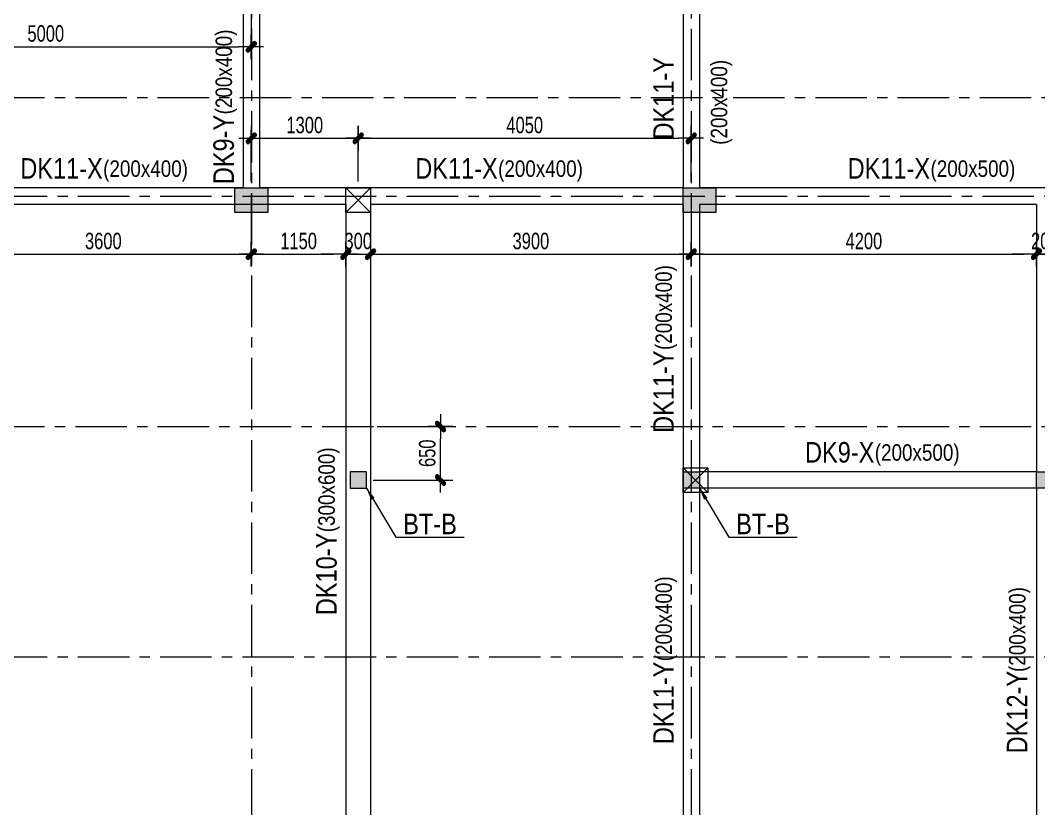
# Model space of a CAD drawing. Header units: millimetres. Extents: x -32285 to 839146, y -560248 to 114976.
# Drawn here: x 20891 to 33275, y 5306 to 14887 of the extents above; entities that cross this region are included whole.
import ezdxf
from ezdxf.enums import TextEntityAlignment as Align

# ---------------------------------------------------------------- set-up
doc = ezdxf.new("R2010")
doc.units = ezdxf.units.MM
doc.linetypes.add('CENTER', pattern=[2, 1.25, -0.25, 0.25, -0.25])
doc.layers.get('0').update_dxf_attribs({"lineweight": 20})
doc.layers.get('Defpoints').update_dxf_attribs({"lineweight": 9})
for name, color, linetype, lineweight in [('A_Bao_Cot_S_0.2', 3, 'Continuous', 20), ('A_Bao_DK_S_0.2', 3, 'Continuous', 20), ('A_Center_S_0.09', 8, 'Continuous', 9), ('A_Hatch_Cot_S_0.2', 30, 'Continuous', 20), ('A_Note_Steel_S_0.09', 8, 'Continuous', 9), ('BT-1', 6, 'Continuous', 35), ('COT CAY 1', 10, 'Continuous', 20), ('COT CAY1', 6, 'Continuous', 20), ('Dim P', 150, 'Continuous', 15), ('DK-X', 33, 'Continuous', 35), ('DK-Y', 6, 'Continuous', 35), ('GCT-S', 8, 'Continuous', 9), ('TTN', 4, 'Continuous', 20)]:
    doc.layers.add(name, color=color, linetype=linetype, lineweight=lineweight)
doc.styles.add('conden250', font='VHELVCN.TTF', dxfattribs={"height": 250})
doc.styles.add('condense200', font='VHELVCN.TTF', dxfattribs={"height": 200})
doc.styles.add('Shx200', font='vn_vni.shx', dxfattribs={"width": 0.75, "bigfont": '@extfont2.shx'})
doc.dimstyles.new('SC 100 shx', dxfattribs={"dimtxt": 200, "dimasz": 150, "dimexe": 100, "dimexo": 80, "dimgap": 60, "dimtad": 1, "dimdec": 0, "dimtxsty": 'Shx200', "dimblk": 'STIK-01', "dimcen": -125, "dimdle": 100, "dimclrd": 8, "dimclre": 8, "dimclrt": 256, "dimadec": 0, "dimazin": 0, "dimtfac": 1, "dimtdec": 0, "dimtix": 1, "dimtmove": 0, "dimatfit": 3, "dimfxl": 1, "dimlwd": 9, "dimlwe": 9, "dimarcsym": 0})

# ---------------------------------------------------------------- blocks, each defined once
blk = doc.blocks.new('STIK-01')
at = {"lineweight": 13}
h = blk.add_hatch(color=8, dxfattribs=at)
edge = h.paths.add_edge_path()
edge.add_line((-0.162, -0.374), (0.374, 0.162))
edge.add_arc((0.268, 0.268), 0.15, 315, 495)
edge.add_line((0.162, 0.374), (-0.374, -0.162))
edge.add_arc((-0.268, -0.268), 0.15, 135, 315)
at = {"color": 8, "lineweight": 9}
for p, q in [((0, 0.212), (0, 1)), ((-0.212, 0), (-1, 0)), ((1, 0), (0.212, 0)), ((0, -1), (0, -0.212))]:
    blk.add_line(p, q, dxfattribs=at)
at = {"color": 8, "lineweight": 13}
blk.add_lwpolyline([(-0.162, -0.374), (0.374, 0.162, 1), (0.162, 0.374), (-0.374, -0.162, 1)], format="xyb", close=True, dxfattribs=at)
blk = doc.blocks.new('*D42')
at = {"layer": 'Defpoints', "color": 0, "linetype": 'Continuous', "transparency": 16777216}
for p in [(238452, -86733), (242052, -86733), (242052, -87339)]:
    blk.add_point(p, dxfattribs=at)
at = {"layer": 'Dim P', "color": 8, "linetype": 'Continuous', "lineweight": 9, "transparency": 16777216}
for p, q in [((238452, -86813), (238452, -87439)), ((242052, -86813), (242052, -87439)), ((238602, -87339), (241902, -87339))]:
    blk.add_line(p, q, dxfattribs=at)
at = {"layer": 'Dim P', "color": 8, "linetype": 'Continuous', "lineweight": 9, "transparency": 16777216, "xscale": 150, "yscale": 150, "zscale": 150, "rotation": 180}
blk.add_blockref('STIK-01', (238452, -87339), dxfattribs=at)
at = {"layer": 'Dim P', "color": 8, "linetype": 'Continuous', "lineweight": 9, "transparency": 16777216, "xscale": 150, "yscale": 150, "zscale": 150}
blk.add_blockref('STIK-01', (242052, -87339), dxfattribs=at)
at = {"layer": 'Dim P', "linetype": 'Continuous', "transparency": 16777216, "insert": (240252, -87179), "char_height": 200, "attachment_point": 5, "style": 'Shx200'}
blk.add_mtext('3600', dxfattribs=at)
blk = doc.blocks.new('*D44')
at = {"layer": 'Defpoints', "color": 0, "linetype": 'Continuous', "transparency": 16777216}
for p in [(237052, -84333), (242052, -84333), (242052, -84817)]:
    blk.add_point(p, dxfattribs=at)
at = {"layer": 'Dim P', "color": 8, "linetype": 'Continuous', "lineweight": 9, "transparency": 16777216}
for p, q in [((237052, -84413), (237052, -84917)), ((242052, -84413), (242052, -84917)), ((237202, -84817), (241902, -84817))]:
    blk.add_line(p, q, dxfattribs=at)
at = {"layer": 'Dim P', "color": 8, "linetype": 'Continuous', "lineweight": 9, "transparency": 16777216, "xscale": 150, "yscale": 150, "zscale": 150, "rotation": 180}
blk.add_blockref('STIK-01', (237052, -84817), dxfattribs=at)
at = {"layer": 'Dim P', "color": 8, "linetype": 'Continuous', "lineweight": 9, "transparency": 16777216, "xscale": 150, "yscale": 150, "zscale": 150}
blk.add_blockref('STIK-01', (242052, -84817), dxfattribs=at)
at = {"layer": 'Dim P', "linetype": 'Continuous', "transparency": 16777216, "insert": (239552, -84657), "char_height": 200, "attachment_point": 5, "style": 'Shx200'}
blk.add_mtext('5000', dxfattribs=at)
blk = doc.blocks.new('*D212')
at = {"layer": 'Defpoints', "color": 0, "linetype": 'Continuous', "transparency": 16777216}
for p in [(247402, -86885), (251602, -86885), (251602, -87339)]:
    blk.add_point(p, dxfattribs=at)
at = {"layer": 'Dim P', "color": 8, "linetype": 'Continuous', "lineweight": 9, "transparency": 16777216}
for p, q in [((247402, -86965), (247402, -87439)), ((251602, -86965), (251602, -87439)), ((247552, -87339), (251452, -87339))]:
    blk.add_line(p, q, dxfattribs=at)
at = {"layer": 'Dim P', "color": 8, "linetype": 'Continuous', "lineweight": 9, "transparency": 16777216, "xscale": 150, "yscale": 150, "zscale": 150, "rotation": 180}
blk.add_blockref('STIK-01', (247402, -87339), dxfattribs=at)
at = {"layer": 'Dim P', "color": 8, "linetype": 'Continuous', "lineweight": 9, "transparency": 16777216, "xscale": 150, "yscale": 150, "zscale": 150}
blk.add_blockref('STIK-01', (251602, -87339), dxfattribs=at)
at = {"layer": 'Dim P', "linetype": 'Continuous', "transparency": 16777216, "insert": (249502, -87179), "char_height": 200, "attachment_point": 5, "style": 'Shx200'}
blk.add_mtext('4200', dxfattribs=at)
blk = doc.blocks.new('*D213')
at = {"layer": 'Defpoints', "color": 0, "linetype": 'Continuous', "transparency": 16777216}
for p in [(251602, -86733), (251802, -86733), (251802, -87339)]:
    blk.add_point(p, dxfattribs=at)
at = {"layer": 'Dim P', "color": 8, "linetype": 'Continuous', "lineweight": 9, "transparency": 16777216}
for p, q in [((251602, -86813), (251602, -87439)), ((251802, -86813), (251802, -87439)), ((251452, -87339), (251302, -87339)), ((251602, -87339), (251802, -87339)), ((251952, -87339), (252102, -87339))]:
    blk.add_line(p, q, dxfattribs=at)
at = {"layer": 'Dim P', "color": 8, "linetype": 'Continuous', "lineweight": 9, "transparency": 16777216, "xscale": 150, "yscale": 150, "zscale": 150}
blk.add_blockref('STIK-01', (251602, -87339), dxfattribs=at)
at = {"layer": 'Dim P', "color": 8, "linetype": 'Continuous', "lineweight": 9, "transparency": 16777216, "xscale": 150, "yscale": 150, "zscale": 150, "rotation": 180}
blk.add_blockref('STIK-01', (251802, -87339), dxfattribs=at)
at = {"layer": 'Dim P', "linetype": 'Continuous', "transparency": 16777216, "insert": (251702, -87179), "char_height": 200, "attachment_point": 5, "style": 'Shx200'}
blk.add_mtext('200', dxfattribs=at)
blk = doc.blocks.new('*D215')
at = {"layer": 'Defpoints', "color": 0, "linetype": 'Continuous', "transparency": 16777216}
for p in [(243352, -85930), (242052, -86533), (243352, -86533)]:
    blk.add_point(p, dxfattribs=at)
at = {"layer": 'Dim P', "color": 8, "linetype": 'Continuous', "lineweight": 9, "transparency": 16777216}
for p, q in [((242052, -86453), (242052, -85830)), ((242202, -85930), (243202, -85930)), ((243352, -86453), (243352, -85830))]:
    blk.add_line(p, q, dxfattribs=at)
at = {"layer": 'Dim P', "color": 8, "linetype": 'Continuous', "lineweight": 9, "transparency": 16777216, "xscale": 150, "yscale": 150, "zscale": 150, "rotation": 180}
blk.add_blockref('STIK-01', (242052, -85930), dxfattribs=at)
at = {"layer": 'Dim P', "color": 8, "linetype": 'Continuous', "lineweight": 9, "transparency": 16777216, "xscale": 150, "yscale": 150, "zscale": 150}
blk.add_blockref('STIK-01', (243352, -85930), dxfattribs=at)
at = {"layer": 'Dim P', "linetype": 'Continuous', "transparency": 16777216, "insert": (242702, -85770), "char_height": 200, "attachment_point": 5, "style": 'Shx200'}
blk.add_mtext('1300', dxfattribs=at)
blk = doc.blocks.new('*D216')
at = {"layer": 'Defpoints', "color": 0, "linetype": 'Continuous', "transparency": 16777216}
for p in [(247402, -85930), (243352, -86533), (247402, -86533)]:
    blk.add_point(p, dxfattribs=at)
at = {"layer": 'Dim P', "color": 8, "linetype": 'Continuous', "lineweight": 9, "transparency": 16777216}
for p, q in [((243352, -86453), (243352, -85830)), ((243502, -85930), (247252, -85930)), ((247402, -86453), (247402, -85830))]:
    blk.add_line(p, q, dxfattribs=at)
at = {"layer": 'Dim P', "color": 8, "linetype": 'Continuous', "lineweight": 9, "transparency": 16777216, "xscale": 150, "yscale": 150, "zscale": 150, "rotation": 180}
blk.add_blockref('STIK-01', (243352, -85930), dxfattribs=at)
at = {"layer": 'Dim P', "color": 8, "linetype": 'Continuous', "lineweight": 9, "transparency": 16777216, "xscale": 150, "yscale": 150, "zscale": 150}
blk.add_blockref('STIK-01', (247402, -85930), dxfattribs=at)
at = {"layer": 'Dim P', "linetype": 'Continuous', "transparency": 16777216, "insert": (245377, -85770), "char_height": 200, "attachment_point": 5, "style": 'Shx200'}
blk.add_mtext('4050', dxfattribs=at)
blk = doc.blocks.new('*D217')
at = {"layer": 'Defpoints', "color": 0, "linetype": 'Continuous', "transparency": 16777216}
for p in [(242052, -86533), (243202, -86833), (243202, -87339)]:
    blk.add_point(p, dxfattribs=at)
at = {"layer": 'Dim P', "color": 8, "linetype": 'Continuous', "lineweight": 9, "transparency": 16777216}
for p, q in [((242052, -86613), (242052, -87439)), ((243202, -86913), (243202, -87439)), ((242202, -87339), (243052, -87339))]:
    blk.add_line(p, q, dxfattribs=at)
at = {"layer": 'Dim P', "color": 8, "linetype": 'Continuous', "lineweight": 9, "transparency": 16777216, "xscale": 150, "yscale": 150, "zscale": 150, "rotation": 180}
blk.add_blockref('STIK-01', (242052, -87339), dxfattribs=at)
at = {"layer": 'Dim P', "color": 8, "linetype": 'Continuous', "lineweight": 9, "transparency": 16777216, "xscale": 150, "yscale": 150, "zscale": 150}
blk.add_blockref('STIK-01', (243202, -87339), dxfattribs=at)
at = {"layer": 'Dim P', "linetype": 'Continuous', "transparency": 16777216, "insert": (242627, -87179), "char_height": 200, "attachment_point": 5, "style": 'Shx200'}
blk.add_mtext('1150', dxfattribs=at)
blk = doc.blocks.new('*D218')
at = {"layer": 'Defpoints', "color": 0, "linetype": 'Continuous', "transparency": 16777216}
for p in [(243202, -86833), (243502, -86833), (243502, -87339)]:
    blk.add_point(p, dxfattribs=at)
at = {"layer": 'Dim P', "color": 8, "linetype": 'Continuous', "lineweight": 9, "transparency": 16777216}
for p, q in [((243202, -86913), (243202, -87439)), ((243502, -86913), (243502, -87439)), ((243052, -87339), (242902, -87339)), ((243202, -87339), (243502, -87339)), ((243652, -87339), (243802, -87339))]:
    blk.add_line(p, q, dxfattribs=at)
at = {"layer": 'Dim P', "color": 8, "linetype": 'Continuous', "lineweight": 9, "transparency": 16777216, "xscale": 150, "yscale": 150, "zscale": 150}
blk.add_blockref('STIK-01', (243202, -87339), dxfattribs=at)
at = {"layer": 'Dim P', "color": 8, "linetype": 'Continuous', "lineweight": 9, "transparency": 16777216, "xscale": 150, "yscale": 150, "zscale": 150, "rotation": 180}
blk.add_blockref('STIK-01', (243502, -87339), dxfattribs=at)
at = {"layer": 'Dim P', "linetype": 'Continuous', "transparency": 16777216, "insert": (243352, -87179), "char_height": 200, "attachment_point": 5, "style": 'Shx200'}
blk.add_mtext('300', dxfattribs=at)
blk = doc.blocks.new('*D219')
at = {"layer": 'Defpoints', "color": 0, "linetype": 'Continuous', "transparency": 16777216}
for p in [(243502, -86833), (247402, -86885), (247402, -87339)]:
    blk.add_point(p, dxfattribs=at)
at = {"layer": 'Dim P', "color": 8, "linetype": 'Continuous', "lineweight": 9, "transparency": 16777216}
for p, q in [((243502, -86913), (243502, -87439)), ((247402, -86965), (247402, -87439)), ((243652, -87339), (247252, -87339))]:
    blk.add_line(p, q, dxfattribs=at)
at = {"layer": 'Dim P', "color": 8, "linetype": 'Continuous', "lineweight": 9, "transparency": 16777216, "xscale": 150, "yscale": 150, "zscale": 150, "rotation": 180}
blk.add_blockref('STIK-01', (243502, -87339), dxfattribs=at)
at = {"layer": 'Dim P', "color": 8, "linetype": 'Continuous', "lineweight": 9, "transparency": 16777216, "xscale": 150, "yscale": 150, "zscale": 150}
blk.add_blockref('STIK-01', (247402, -87339), dxfattribs=at)
at = {"layer": 'Dim P', "linetype": 'Continuous', "transparency": 16777216, "insert": (245452, -87179), "char_height": 200, "attachment_point": 5, "style": 'Shx200'}
blk.add_mtext('3900', dxfattribs=at)
blk = doc.blocks.new('COL-HTRU')
at = {"layer": 'A_Bao_Cot_S_0.2', "linetype": 'Continuous'}
for points in [[(-20476, 12170), (-20476, 12470), (-20076, 12470), (-20076, 12170)], [(-15026, 12170), (-15026, 12470), (-14626, 12470), (-14626, 12170)]]:
    blk.add_lwpolyline(points, close=True, dxfattribs=at)
at = {"layer": 'A_Hatch_Cot_S_0.2', "linetype": 'Continuous'}
for points in [[(-20076, 12170), (-20076, 12470), (-20476, 12170), (-20476, 12470)], [(-14626, 12170), (-14626, 12470), (-15026, 12170), (-15026, 12470)]]:
    blk.add_trace(points, dxfattribs=at)
blk = doc.blocks.new('MyBlock22')
at = {"layer": 'COT CAY 1'}
for p, q in [((-4250, -8750), (-3950, -8450)), ((-3950, -8750), (-4250, -8450)), ((-150, -12150), (150, -11850)), ((150, -12150), (-150, -11850))]:
    blk.add_line(p, q, dxfattribs=at)
for points in [[(-4250, -8750), (-4250, -8450), (-3950, -8450), (-3950, -8750)], [(-150, -12150), (-150, -11850), (150, -11850), (150, -12150)]]:
    blk.add_lwpolyline(points, close=True, dxfattribs=at)
blk = doc.blocks.new('*D270')
at = {"layer": 'Defpoints', "color": 0, "linetype": 'Continuous', "transparency": 16777216}
for p in [(243502, -89433), (244352, -89433), (243452, -90083)]:
    blk.add_point(p, dxfattribs=at)
at = {"layer": 'Dim P', "color": 8, "linetype": 'Continuous', "lineweight": 9, "transparency": 16777216}
for p, q in [((243582, -89433), (244452, -89433)), ((244352, -89933), (244352, -89583)), ((243532, -90083), (244452, -90083))]:
    blk.add_line(p, q, dxfattribs=at)
at = {"layer": 'Dim P', "color": 8, "linetype": 'Continuous', "lineweight": 9, "transparency": 16777216, "xscale": 150, "yscale": 150, "zscale": 150}
for p, rotation in [((244352, -89433), 90), ((244352, -90083), 270)]:
    blk.add_blockref('STIK-01', p, dxfattribs=dict(at, rotation=rotation))
at = {"layer": 'Dim P', "linetype": 'Continuous', "transparency": 16777216, "insert": (244192, -89758), "char_height": 200, "attachment_point": 5, "rotation": 90, "style": 'Shx200'}
blk.add_mtext('650', dxfattribs=at)
blk = doc.blocks.new('BTT1 - UPDATE')
at = {"layer": 'COT CAY1', "linetype": 'Continuous'}
h = blk.add_hatch(color=5, dxfattribs=at)
h.dxf.hatch_style = 1
h.paths.add_polyline_path([(977960, -111955), (977760, -111955), (977760, -112155), (977960, -112155)])
h = blk.add_hatch(color=5, dxfattribs=at)
h.dxf.hatch_style = 1
h.paths.add_polyline_path([(981810, -111955), (982010, -111955), (982010, -112155), (981810, -112155)])
h = blk.add_hatch(color=2, dxfattribs=at)
h.dxf.hatch_style = 1
h.paths.add_polyline_path([(986110, -111955), (986310, -111955), (986310, -112155), (986110, -112155)])
at = {"layer": 'COT CAY1', "color": 5}
for points in [[(977960, -111955), (977760, -111955), (977760, -112155), (977960, -112155)], [(981810, -111955), (982010, -111955), (982010, -112155), (981810, -112155)]]:
    blk.add_lwpolyline(points, close=True, dxfattribs=at)
at = {"layer": 'COT CAY1', "color": 2}
blk.add_lwpolyline([(986110, -111955), (986310, -111955), (986310, -112155), (986110, -112155)], close=True, dxfattribs=at)
at = {"layer": 'BT-1', "color": 5, "linetype": 'Continuous', "ltscale": 0.4, "style": 'conden250'}
for p in [(978733, -112789), (982783, -112789)]:
    blk.add_text('BT-B', height=250, dxfattribs=at).set_placement(p, align=Align.BOTTOM_CENTER)
at = {"layer": 'A_Note_Steel_S_0.09', "linetype": 'Continuous'}
for points in [[(977960, -112155), (978319, -112752), (979150, -112752)], [(982010, -112155), (982369, -112752), (983200, -112752)]]:
    blk.add_leader(points, dimstyle='SC 100 shx', override={"dimgap": 60, "dimtad": 0}, dxfattribs=at)

msp = doc.modelspace()

# ---------------------------------------------------------------- linework, layer by layer
at = {"layer": 'A_Bao_DK_S_0.2', "linetype": 'Continuous'}
for p, q in [((23600, 15050), (23600, 12850)), ((23800, 15050), (23800, 12850)), ((28950, 15050), (28950, 12850)), ((29150, 15050), (29150, 12850)), ((23600, 12850), (16700, 12850)), ((28950, 12850), (23800, 12850)), ((35650, 12850), (29150, 12850)), ((24850, 12650), (16700, 12650)), ((24850, 12650), (24850, 4750)), ((25150, 12650), (25150, 4750)), ((28950, 12650), (25150, 12650)), ((28950, 12650), (28950, 4750)), ((33250, 12650), (29150, 12650)), ((29150, 12650), (29150, 9400)), ((33250, 12650), (33250, 9400)), ((33250, 9400), (29150, 9400)), ((29150, 9200), (29150, 4750)), ((33250, 9200), (29150, 9200)), ((33250, 9200), (33250, 4750))]:
    msp.add_line(p, q, dxfattribs=at)
at = {"layer": 'A_Center_S_0.09', "linetype": 'CENTER', "ltscale": 500}
for p, q in [((23700, 29784.7), (23700, -4531.6)), ((29050, 29784.7), (29050, -4531.6)), ((-7439.8, 13950), (52833.4, 13950)), ((-7408.4, 12750), (52833.4, 12750)), ((-7439.8, 9950), (52833.4, 9950)), ((-7408.4, 7150), (52833.4, 7150))]:
    msp.add_line(p, q, dxfattribs=at)

# ---------------------------------------------------------------- block references
at = {"layer": 'A_Bao_Cot_S_0.2', "linetype": 'Continuous'}
msp.add_blockref('COL-HTRU', (43976.4, 379.9), dxfattribs=at)
at = {"layer": 'COT CAY 1'}
msp.add_blockref('MyBlock22', (29100, 21300), dxfattribs=at)
at = {"layer": 'GCT-S', "linetype": 'Continuous'}
msp.add_blockref('BTT1 - UPDATE', (-952860, 121355.5), dxfattribs=at)

# ---------------------------------------------------------------- texts
at = {"layer": 'DK-X', "linetype": 'Continuous', "ltscale": 0.4, "style": 'conden250'}
for s, p in [('DK11-X', (21892.5, 13087)), ('DK11-X', (26696, 13087)), ('DK11-X', (31954.7, 13087)), ('DK9-X', (31277.2, 9637))]:
    msp.add_text(s, height=250, dxfattribs=at).set_placement(p, align=Align.MIDDLE_RIGHT)
at = {"layer": 'DK-Y', "linetype": 'Continuous', "ltscale": 0.4, "style": 'conden250'}
for s, p in [('DK11-Y', (28713, 14441.1)), ('DK9-Y', (23363.1, 13738.7)), ('DK11-Y', (28713, 10874.9)), ('DK10-Y', (24613.1, 8659.9)), ('DK11-Y', (28713, 7092.5)), ('DK12-Y', (33013.1, 6980))]:
    msp.add_text(s, height=250, rotation=90, dxfattribs=at).set_placement(p, align=Align.MIDDLE_RIGHT)
at = {"layer": 'TTN', "linetype": 'Continuous', "ltscale": 0.4, "style": 'condense200'}
for s, p in [('(200x400)', (23365.2, 13743.9)), ('(200x400)', (29388.2, 13374.9)), ('(200x400)', (28715.1, 10880.2)), ('(300x600)', (24615.2, 8665.2)), ('(200x400)', (28715.1, 7097.7)), ('(200x400)', (33015.2, 6966.8))]:
    msp.add_text(s, height=200, rotation=90, dxfattribs=at).set_placement(p, align=Align.MIDDLE_LEFT)
for s, p in [('(200x400)', (21897.8, 13084.9)), ('(200x400)', (26701.3, 13084.9)), ('(200x500)', (31960, 13084.9)), ('(200x500)', (31282.5, 9634.9))]:
    msp.add_text(s, height=200, dxfattribs=at).set_placement(p, align=Align.MIDDLE_LEFT)

# ---------------------------------------------------------------- dimensions: what is measured, and where the dimension line sits
at = {"layer": 'Dim P', "linetype": 'Continuous'}
for base, p1, p2, picture, middle in [((23700, 14566.2), (18700, 15050), (23700, 15050), '*D44', (21200, 14726.2)), ((29050, 13453.3), (25000, 12850), (29050, 12850), '*D216', (27025, 13613.3)), ((23700, 12044.7), (20100, 12650), (23700, 12650), '*D42', (21900, 12204.7))]:
    dim = msp.add_linear_dim(base=base, p1=p1, p2=p2, dimstyle='SC 100 shx', override={"dimtmove": 1}, dxfattribs=at)
    dim.commit()
    dim.dimension.update_dxf_attribs({"geometry": picture, "text_midpoint": middle, "insert": (-218352.1, 99383.2)})
for base, p1, p2, picture, middle in [((25000, 13453.3), (23700, 12850), (25000, 12850), '*D215', (24350, 13613.3)), ((24850, 12044.7), (23700, 12850), (24850, 12550), '*D217', (24275, 12204.7)), ((33450, 12044.7), (33250, 12650), (33450, 12650), '*D213', (33350, 12204.7)), ((25150, 12044.7), (24850, 12550), (25150, 12550), '*D218', (25000, 12204.7)), ((29050, 12044.7), (25150, 12550), (29050, 12497.8), '*D219', (27100, 12204.7)), ((33250, 12044.7), (29050, 12497.8), (33250, 12497.8), '*D212', (31150, 12204.7))]:
    dim = msp.add_linear_dim(base=base, p1=p1, p2=p2, dimstyle='SC 100 shx', dxfattribs=at)
    dim.commit()
    dim.dimension.update_dxf_attribs({"geometry": picture, "text_midpoint": middle, "insert": (-218352.1, 99383.2)})
dim = msp.add_linear_dim(base=(25999.9, 9950), p1=(25100, 9300), p2=(25150, 9950), angle=90, dimstyle='SC 100 shx', dxfattribs=at)
dim.commit()
dim.dimension.update_dxf_attribs({"geometry": '*D270', "text_midpoint": (25839.9, 9625), "insert": (-218352.1, 99383.2)})

doc.saveas('drawing.dxf')
